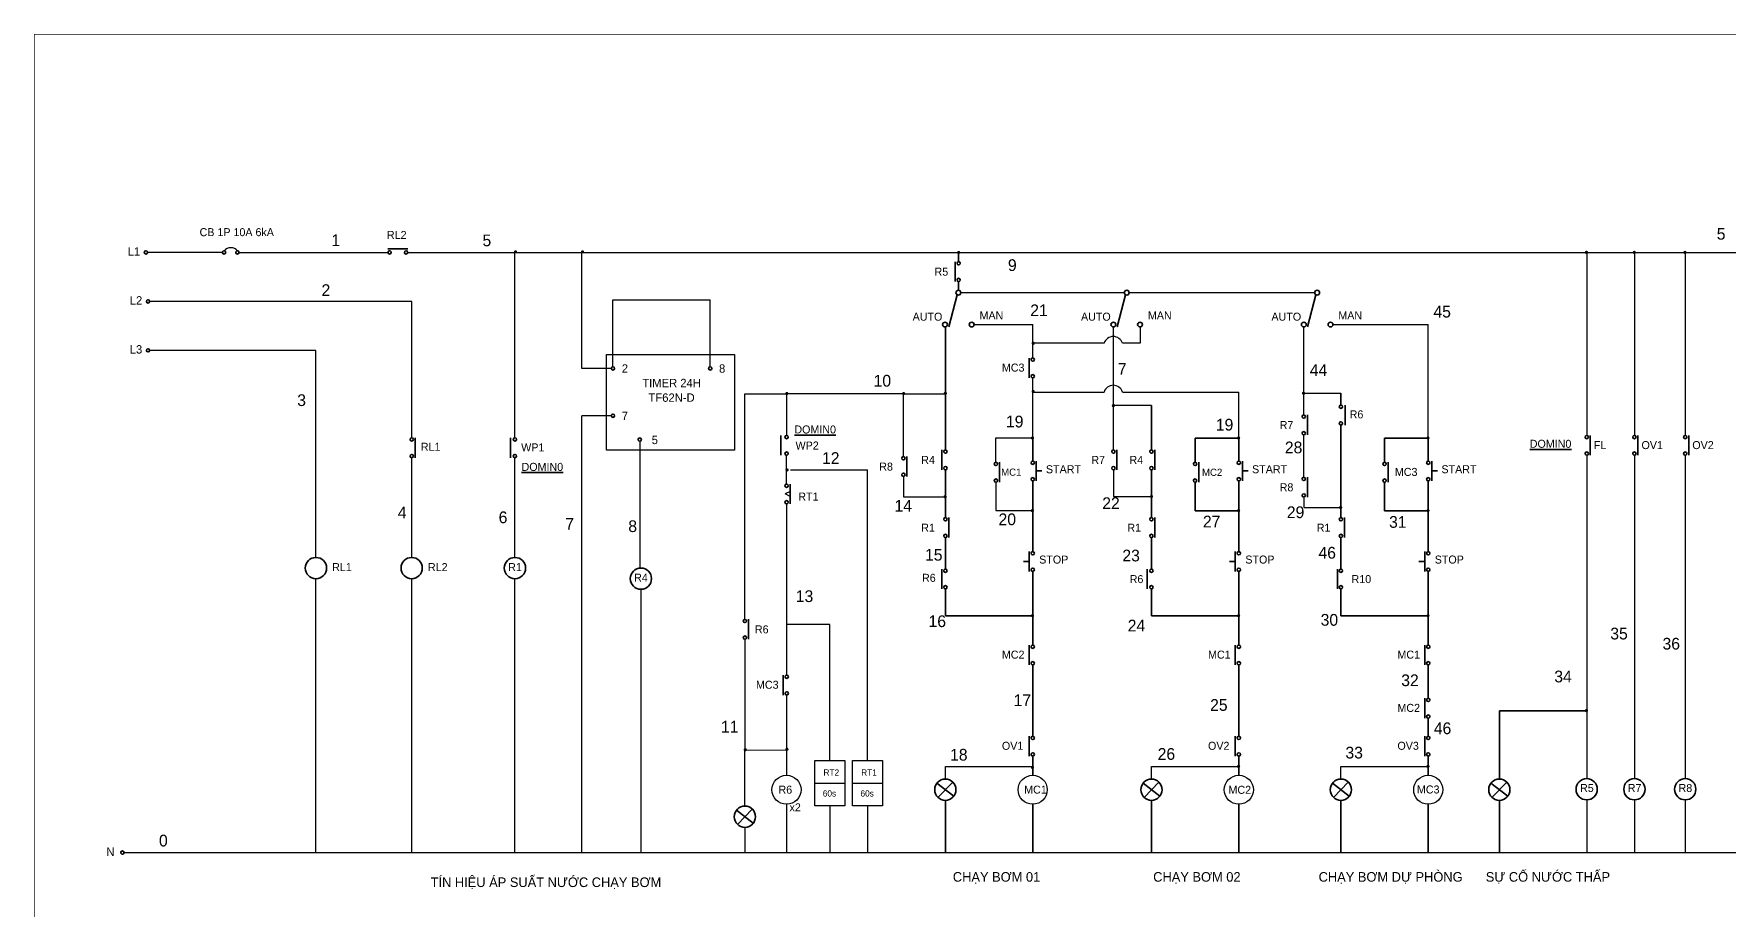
# Model space of a CAD drawing. Header units: millimetres. Extents: x 104 to 100526, y -9639 to 3779.
# Drawn here: x 2529 to 3059, y 2293 to 2567 of the extents above; entities that cross this region are included whole.
import ezdxf
from ezdxf.enums import TextEntityAlignment as Align

# ---------------------------------------------------------------- set-up
doc = ezdxf.new("R2010")
doc.units = ezdxf.units.MM
doc.layers.add('KHUNG TEN SD3 - Ariyana 2007$0$0-CON', color=253, linetype='Continuous', lineweight=0)
doc.layers.add('TEXT', color=4, linetype='Continuous', lineweight=5)
doc.styles.add('KHUNGTEN', font='VAVON_4.TTF')
doc.styles.add('STYLE1', font='vn_vni.shx')

# ---------------------------------------------------------------- blocks, each defined once
blk = doc.blocks.new('KHUNG TEN SD3 - Ariyana 2007')
at = {"layer": 'KHUNG TEN SD3 - Ariyana 2007$0$0-CON', "const_width": 0.12}
blk.add_lwpolyline([(527162.72, 1774654.54), (527558.56, 1774654.54), (527558.56, 1774369.53), (527162.72, 1774369.53)], close=True, dxfattribs=at)

msp = doc.modelspace()

# ---------------------------------------------------------------- linework, layer by layer
at = {"color": 0, "lineweight": 35}
for p, q in [((2639.61, 2499.87), (2645.83, 2499.87)), ((2639.61, 2498.77), (2639.61, 2498.77)), ((2816.84, 2495.89), (2816.84, 2489.67)), ((2817.94, 2495.89), (2817.94, 2498.77)), ((2817.94, 2495.89), (2817.94, 2495.89)), ((2817.94, 2486.95), (2817.94, 2489.67)), ((2817.45, 2485.57), (2814.86, 2475.56)), ((2870.05, 2485.57), (2867.46, 2475.56)), ((2929.53, 2485.57), (2926.95, 2475.56)), ((2813.78, 2475.49), (2813.78, 2469.31)), ((2813.78, 2469.31), (2813.78, 2437.07)), ((2839.96, 2465.78), (2839.96, 2459.56)), ((2937.35, 2454.75), (2937.35, 2451.04)), ((2878.18, 2450.93), (2878.18, 2437.07)), ((2925.77, 2447.99), (2925.77, 2447.99)), ((2926.88, 2447.99), (2926.88, 2441.76)), ((2937.35, 2451.04), (2937.35, 2451.04)), ((2938.73, 2451.04), (2938.73, 2444.82)), ((2762.4, 2441.6), (2762.4, 2435.38)), ((2764.16, 2441.6), (2764.16, 2441.6)), ((2937.35, 2444.82), (2937.35, 2437.07)), ((3014.15, 2441.6), (3014.15, 2441.6)), ((3015.26, 2441.6), (3015.26, 2435.38)), ((3029.06, 2441.6), (3029.06, 2441.6)), ((3030.17, 2441.6), (3030.17, 2435.38)), ((3044.93, 2441.6), (3044.93, 2441.6)), ((3046.03, 2441.6), (3046.03, 2435.38)), ((2647.06, 2440.84), (2647.06, 2440.84)), ((2648.16, 2440.84), (2648.16, 2434.62)), ((2677.98, 2440.84), (2677.98, 2434.62)), ((2679.31, 2440.84), (2679.31, 2440.84)), ((2812.68, 2437.07), (2812.68, 2430.84)), ((2813.78, 2437.07), (2813.78, 2437.07)), ((2841.07, 2440.76), (2841.07, 2433.59)), ((2866.28, 2437.07), (2866.28, 2437.07)), ((2867.39, 2437.07), (2867.39, 2430.84)), ((2878.18, 2437.07), (2878.18, 2437.07)), ((2879.28, 2437.07), (2879.28, 2430.84)), ((2905.47, 2440.76), (2891.82, 2440.76)), ((2891.82, 2440.76), (2891.82, 2433.19)), ((2905.47, 2440.76), (2905.47, 2433.59)), ((2937.35, 2437.07), (2937.35, 2415.9)), ((2964.64, 2440.76), (2950.99, 2440.76)), ((2950.99, 2440.76), (2950.99, 2433.19)), ((2964.64, 2440.76), (2964.64, 2433.59)), ((2800.67, 2434.99), (2800.67, 2434.99)), ((2801.78, 2434.99), (2801.78, 2428.76)), ((2830.67, 2433.19), (2830.67, 2426.97)), ((2842.17, 2433.59), (2842.17, 2427.37)), ((2892.93, 2433.19), (2892.93, 2426.97)), ((2906.57, 2433.59), (2906.57, 2427.37)), ((2952.1, 2433.19), (2952.1, 2426.97)), ((2965.74, 2433.59), (2965.74, 2427.37)), ((2764.16, 2426.4), (2764.16, 2426.4)), ((2765.27, 2426.4), (2765.27, 2420.18)), ((2813.78, 2430.84), (2813.78, 2415.9)), ((2841.07, 2427.37), (2841.07, 2405.31)), ((2842.17, 2430.48), (2843.97, 2430.48)), ((2878.18, 2430.84), (2878.18, 2415.9)), ((2891.82, 2426.97), (2891.82, 2418.07)), ((2905.47, 2427.37), (2905.47, 2405.31)), ((2906.57, 2430.48), (2908.37, 2430.48)), ((2925.77, 2428.53), (2925.77, 2428.53)), ((2926.88, 2428.53), (2926.88, 2422.31)), ((2950.99, 2426.97), (2950.99, 2418.07)), ((2964.64, 2427.37), (2964.64, 2405.31)), ((2965.74, 2430.48), (2967.54, 2430.48)), ((2813.78, 2415.9), (2813.78, 2415.9)), ((2814.89, 2415.9), (2814.89, 2409.68)), ((2878.18, 2415.9), (2878.18, 2415.9)), ((2879.28, 2415.9), (2879.28, 2409.68)), ((2891.82, 2418.07), (2905.47, 2418.07)), ((2937.35, 2415.9), (2937.35, 2415.9)), ((2938.45, 2415.9), (2938.45, 2409.68)), ((2950.99, 2418.07), (2964.64, 2418.07)), ((2813.78, 2409.68), (2813.78, 2399.83)), ((2839.96, 2405.31), (2839.96, 2399.09)), ((2878.18, 2409.68), (2878.18, 2399.83)), ((2904.36, 2405.31), (2904.36, 2399.09)), ((2937.35, 2409.68), (2937.35, 2399.83)), ((2963.53, 2405.31), (2963.53, 2399.09)), ((2812.7, 2399.83), (2812.7, 2393.61)), ((2813.78, 2399.83), (2813.78, 2399.83)), ((2839.96, 2402.2), (2838.17, 2402.2)), ((2876.79, 2399.83), (2876.79, 2393.61)), ((2878.18, 2399.83), (2878.18, 2399.83)), ((2904.36, 2402.2), (2902.56, 2402.2)), ((2936.25, 2399.83), (2936.25, 2393.61)), ((2937.35, 2399.83), (2937.35, 2399.83)), ((2963.53, 2402.2), (2961.73, 2402.2)), ((2841.07, 2399.09), (2841.07, 2376.08)), ((2905.47, 2399.09), (2905.47, 2376.08)), ((2964.64, 2399.09), (2964.64, 2376.08)), ((2813.78, 2393.61), (2813.78, 2385.24)), ((2878.18, 2393.61), (2878.18, 2385.24)), ((2937.35, 2393.61), (2937.35, 2385.24)), ((2751.15, 2384.12), (2751.15, 2384.12)), ((2752.25, 2384.12), (2752.25, 2377.9)), ((2813.78, 2385.24), (2841.07, 2385.24)), ((2878.18, 2385.24), (2905.47, 2385.24)), ((2937.35, 2385.24), (2964.64, 2385.24)), ((2839.96, 2376.08), (2839.96, 2369.86)), ((2904.36, 2376.08), (2904.36, 2369.86)), ((2963.53, 2376.08), (2963.53, 2369.86)), ((2841.07, 2369.86), (2841.07, 2359.45)), ((2905.47, 2369.86), (2905.47, 2359.45)), ((2905.47, 2369.86), (2905.47, 2359.45)), ((2964.64, 2369.86), (2964.64, 2359.45)), ((2964.64, 2369.86), (2964.64, 2359.45)), ((2763.14, 2366.68), (2763.14, 2360.46)), ((2841.07, 2359.45), (2841.07, 2347.6)), ((2905.47, 2359.45), (2905.47, 2347.6)), ((2963.53, 2359.45), (2963.53, 2353.23)), ((2964.64, 2353.23), (2964.64, 2347.6)), ((2986.86, 2355.56), (2986.86, 2334.18)), ((2986.86, 2355.56), (3014.15, 2355.56)), ((2839.96, 2347.6), (2839.96, 2341.38)), ((2904.36, 2347.6), (2904.36, 2341.38)), ((2963.53, 2347.6), (2963.53, 2341.38)), ((2841.07, 2341.38), (2841.07, 2335.41)), ((2905.47, 2341.38), (2905.47, 2335.41)), ((2964.64, 2341.38), (2964.64, 2335.41)), ((2811.17, 2332.91), (2816.4, 2328.83)), ((2816.08, 2333.26), (2811.48, 2328.48)), ((2875.56, 2332.91), (2880.8, 2328.83)), ((2880.48, 2333.26), (2875.88, 2328.48)), ((2934.73, 2332.91), (2939.97, 2328.83)), ((2939.65, 2333.26), (2935.05, 2328.48)), ((2984.25, 2332.91), (2989.48, 2328.83)), ((2989.16, 2333.26), (2984.56, 2328.48)), ((2813.78, 2327.55), (2813.78, 2311.21)), ((2841.07, 2326.33), (2841.07, 2311.21)), ((2878.18, 2327.55), (2878.18, 2311.21)), ((2905.47, 2326.33), (2905.47, 2311.21)), ((2937.35, 2327.55), (2937.35, 2311.21)), ((2964.64, 2326.33), (2964.64, 2311.21)), ((2986.86, 2327.55), (2986.86, 2311.21)), ((2748.53, 2324.47), (2753.77, 2320.39)), ((2753.45, 2324.82), (2748.85, 2320.04))]:
    msp.add_line(p, q, dxfattribs=at)
for p, q in [((2587.95, 2498.77), (2564.55, 2498.77)), ((2593.13, 2498.77), (2599.92, 2498.77)), ((2599.92, 2498.77), (2639.61, 2498.77)), ((2645.83, 2498.77), (3158.32, 2498.77)), ((3014.15, 2498.77), (3014.15, 2441.6)), ((3029.06, 2498.77), (3029.06, 2441.6)), ((3044.93, 2498.77), (3044.93, 2441.6)), ((2818.6, 2486.21), (2869.7, 2486.21)), ((2871.2, 2486.21), (2929.18, 2486.21)), ((2647.06, 2483.47), (2565.2, 2483.47)), ((2841.07, 2465.78), (2841.07, 2476.23)), ((2866.28, 2437.07), (2866.28, 2475.48)), ((2925.77, 2454.54), (2925.77, 2475.48)), ((2964.64, 2440.76), (2964.64, 2476.23)), ((2617.14, 2468.18), (2565.2, 2468.18)), ((2709.43, 2462.55), (2700.26, 2462.55)), ((2841.07, 2450.7), (2841.07, 2459.56)), ((2841.07, 2440.76), (2841.07, 2457.99)), ((2751.15, 2384.12), (2751.15, 2454.63)), ((2751.15, 2454.63), (2764.16, 2454.63)), ((2764.16, 2454.63), (2764.16, 2441.6)), ((2800.67, 2454.63), (2764.16, 2454.63)), ((2800.67, 2434.99), (2800.67, 2454.63)), ((2800.67, 2454.63), (2813.66, 2454.63)), ((2841.07, 2455.13), (2863.37, 2455.13)), ((2869.12, 2455.13), (2905.47, 2455.13)), ((2905.47, 2440.76), (2905.47, 2455.13)), ((2925.77, 2447.99), (2925.77, 2454.75)), ((2709.43, 2447.75), (2700.26, 2447.75)), ((2878.18, 2450.93), (2866.28, 2450.93)), ((2925.77, 2428.53), (2925.77, 2441.76)), ((2718.29, 2439.79), (2718.29, 2400.13)), ((2764.16, 2426.4), (2764.16, 2435.38)), ((2765.44, 2430.89), (2789.44, 2430.89)), ((2789.44, 2340.05), (2789.44, 2430.89)), ((3014.15, 2435.38), (3014.15, 2334.35)), ((3029.06, 2435.38), (3029.06, 2334.35)), ((3044.93, 2435.38), (3044.93, 2334.35)), ((2800.67, 2428.76), (2800.67, 2422.41)), ((2866.28, 2430.84), (2866.28, 2422.49)), ((2800.67, 2422.41), (2813.78, 2422.41)), ((2866.28, 2422.49), (2878.18, 2422.49)), ((2925.77, 2422.31), (2925.77, 2419.03)), ((2764.16, 2420.18), (2764.16, 2366.68)), ((2925.77, 2419.03), (2937.35, 2419.03)), ((2718.66, 2393.52), (2718.66, 2311.21)), ((2777.66, 2382.52), (2764.16, 2382.52)), ((2777.66, 2340.05), (2777.66, 2382.52)), ((2751.15, 2377.9), (2751.15, 2343.28)), ((2764.16, 2360.47), (2764.16, 2335.41)), ((2751.15, 2343.28), (2764.14, 2343.3)), ((2751.15, 2325.75), (2751.15, 2343.28)), ((2813.78, 2334.18), (2813.78, 2338.13)), ((2813.78, 2338.13), (2841.07, 2338.13)), ((2878.18, 2334.18), (2878.18, 2338.13)), ((2878.18, 2338.13), (2905.47, 2338.13)), ((2937.35, 2334.18), (2937.35, 2338.13)), ((2937.35, 2338.13), (2964.64, 2338.13)), ((2772.99, 2332.94), (2782.33, 2332.94)), ((2784.77, 2332.94), (2794.11, 2332.94)), ((2764.16, 2326.33), (2764.16, 2311.21)), ((2777.66, 2325.82), (2777.66, 2311.21)), ((2789.44, 2325.82), (2789.44, 2311.21)), ((3014.15, 2327.72), (3014.15, 2311.21)), ((3029.06, 2327.72), (3029.06, 2311.21)), ((3044.93, 2327.72), (3044.93, 2311.21)), ((2751.15, 2319.11), (2751.15, 2311.2)), ((2557.19, 2311.21), (3158.32, 2311.21))]:
    msp.add_line(p, q)
for points, const_width in [([(2679.22, 2498.96, 1), (2679.72, 2498.96, 1)], 0.5), ([(2679.35, 2498.83, 1), (2679.6, 2498.83, 1)], 0.252), ([(2679.54, 2498.83, -1), (2679.41, 2498.83, -1)], 0.126), ([(2700.17, 2498.96, 1), (2700.67, 2498.96, 1)], 0.5), ([(2700.3, 2498.83, 1), (2700.55, 2498.83, 1)], 0.252), ([(2700.49, 2498.83, -1), (2700.36, 2498.83, -1)], 0.126), ([(2817.69, 2498.77, 1), (2818.19, 2498.77, 1)], 0.5), ([(2817.82, 2498.64, 1), (2818.07, 2498.64, 1)], 0.252), ([(2818.01, 2498.64, -1), (2817.88, 2498.64, -1)], 0.126), ([(3013.83, 2498.79, 1), (3014.33, 2498.79, 1)], 0.5), ([(3013.95, 2498.66, 1), (3014.2, 2498.66, 1)], 0.252), ([(3014.14, 2498.66, -1), (3014.02, 2498.66, -1)], 0.126), ([(3028.74, 2498.79, 1), (3029.24, 2498.79, 1)], 0.5), ([(3028.86, 2498.66, 1), (3029.11, 2498.66, 1)], 0.252), ([(3029.05, 2498.66, -1), (3028.92, 2498.66, -1)], 0.126), ([(3044.6, 2498.79, 1), (3045.1, 2498.79, 1)], 0.5), ([(3044.73, 2498.66, 1), (3044.98, 2498.66, 1)], 0.252), ([(3044.92, 2498.66, -1), (3044.79, 2498.66, -1)], 0.126), ([(2840.98, 2470.39, 1), (2841.48, 2470.39, 1)], 0.5), ([(2841.1, 2470.26, 1), (2841.36, 2470.26, 1)], 0.252), ([(2841.29, 2470.26, -1), (2841.17, 2470.26, -1)], 0.126), ([(2764.01, 2454.67, 1), (2764.51, 2454.67, 1)], 0.5), ([(2764.13, 2454.54, 1), (2764.38, 2454.54, 1)], 0.252), ([(2764.32, 2454.54, -1), (2764.19, 2454.54, -1)], 0.126), ([(2800.51, 2454.67, 1), (2801.01, 2454.67, 1)], 0.5), ([(2800.64, 2454.54, 1), (2800.89, 2454.54, 1)], 0.252), ([(2800.83, 2454.54, -1), (2800.7, 2454.54, -1)], 0.126), ([(2813.53, 2454.75, 1), (2814.03, 2454.75, 1)], 0.5), ([(2813.66, 2454.63, 1), (2813.91, 2454.63, 1)], 0.252), ([(2813.84, 2454.63, -1), (2813.72, 2454.63, -1)], 0.126), ([(2840.98, 2455.32, 1), (2841.48, 2455.32, 1)], 0.5), ([(2841.1, 2455.2, 1), (2841.36, 2455.2, 1)], 0.252), ([(2841.29, 2455.2, -1), (2841.17, 2455.2, -1)], 0.126), ([(2925.45, 2454.78, 1), (2925.95, 2454.78, 1)], 0.5), ([(2925.57, 2454.65, 1), (2925.82, 2454.65, 1)], 0.252), ([(2925.76, 2454.65, -1), (2925.64, 2454.65, -1)], 0.126), ([(2866.03, 2450.93, 1), (2866.53, 2450.93, 1)], 0.5), ([(2866.16, 2450.8, 1), (2866.41, 2450.8, 1)], 0.252), ([(2866.35, 2450.8, -1), (2866.22, 2450.8, -1)], 0.126), ([(2840.75, 2440.79, 1), (2841.25, 2440.79, 1)], 0.5), ([(2840.87, 2440.66, 1), (2841.12, 2440.66, 1)], 0.252), ([(2841.06, 2440.66, -1), (2840.93, 2440.66, -1)], 0.126), ([(2905.14, 2440.79, 1), (2905.64, 2440.79, 1)], 0.5), ([(2905.27, 2440.66, 1), (2905.52, 2440.66, 1)], 0.252), ([(2905.46, 2440.66, -1), (2905.33, 2440.66, -1)], 0.126), ([(2964.31, 2440.79, 1), (2964.81, 2440.79, 1)], 0.5), ([(2964.44, 2440.66, 1), (2964.69, 2440.66, 1)], 0.252), ([(2964.63, 2440.66, -1), (2964.5, 2440.66, -1)], 0.126), ([(2764.07, 2430.81, 1), (2764.57, 2430.81, 1)], 0.5), ([(2764.2, 2430.69, 1), (2764.45, 2430.69, 1)], 0.252), ([(2764.39, 2430.69, -1), (2764.26, 2430.69, -1)], 0.126), ([(2813.46, 2422.44, 1), (2813.96, 2422.44, 1)], 0.5), ([(2813.58, 2422.31, 1), (2813.83, 2422.31, 1)], 0.252), ([(2813.77, 2422.31, -1), (2813.65, 2422.31, -1)], 0.126), ([(2877.93, 2422.51, 1), (2878.43, 2422.51, 1)], 0.5), ([(2878.05, 2422.39, 1), (2878.31, 2422.39, 1)], 0.252), ([(2878.24, 2422.39, -1), (2878.12, 2422.39, -1)], 0.126), ([(2840.75, 2418.09, 1), (2841.25, 2418.09, 1)], 0.5), ([(2840.87, 2417.97, 1), (2841.12, 2417.97, 1)], 0.252), ([(2841.06, 2417.97, -1), (2840.93, 2417.97, -1)], 0.126), ([(2905.14, 2418.09, 1), (2905.64, 2418.09, 1)], 0.5), ([(2905.27, 2417.97, 1), (2905.52, 2417.97, 1)], 0.252), ([(2905.46, 2417.97, -1), (2905.33, 2417.97, -1)], 0.126), ([(2937.03, 2419.06, 1), (2937.53, 2419.06, 1)], 0.5), ([(2937.15, 2418.93, 1), (2937.4, 2418.93, 1)], 0.252), ([(2937.34, 2418.93, -1), (2937.21, 2418.93, -1)], 0.126), ([(2964.31, 2418.09, 1), (2964.81, 2418.09, 1)], 0.5), ([(2964.44, 2417.97, 1), (2964.69, 2417.97, 1)], 0.252), ([(2964.63, 2417.97, -1), (2964.5, 2417.97, -1)], 0.126), ([(2840.75, 2385.26, 1), (2841.25, 2385.26, 1)], 0.5), ([(2840.87, 2385.14, 1), (2841.12, 2385.14, 1)], 0.252), ([(2841.06, 2385.14, -1), (2840.93, 2385.14, -1)], 0.126), ([(2905.14, 2385.26, 1), (2905.64, 2385.26, 1)], 0.5), ([(2905.27, 2385.14, 1), (2905.52, 2385.14, 1)], 0.252), ([(2905.46, 2385.14, -1), (2905.33, 2385.14, -1)], 0.126), ([(2964.31, 2385.26, 1), (2964.81, 2385.26, 1)], 0.5), ([(2964.44, 2385.14, 1), (2964.69, 2385.14, 1)], 0.252), ([(2964.63, 2385.14, -1), (2964.5, 2385.14, -1)], 0.126), ([(3013.83, 2355.59, 1), (3014.33, 2355.59, 1)], 0.5), ([(3013.95, 2355.46, 1), (3014.2, 2355.46, 1)], 0.252), ([(3014.14, 2355.46, -1), (3014.02, 2355.46, -1)], 0.126), ([(2751.02, 2343.38, 1), (2751.52, 2343.38, 1)], 0.5), ([(2751.15, 2343.26, 1), (2751.4, 2343.26, 1)], 0.252), ([(2751.34, 2343.26, -1), (2751.21, 2343.26, -1)], 0.126), ([(2764.04, 2343.5, 1), (2764.54, 2343.5, 1)], 0.5), ([(2764.16, 2343.37, 1), (2764.41, 2343.37, 1)], 0.252), ([(2764.35, 2343.37, -1), (2764.22, 2343.37, -1)], 0.126), ([(2840.75, 2337.8, 1), (2841.25, 2337.8, 1)], 0.5), ([(2840.87, 2337.68, 1), (2841.12, 2337.68, 1)], 0.252), ([(2841.06, 2337.68, -1), (2840.93, 2337.68, -1)], 0.126), ([(2905.14, 2338.15, 1), (2905.64, 2338.15, 1)], 0.5), ([(2905.27, 2338.02, 1), (2905.52, 2338.02, 1)], 0.252), ([(2905.46, 2338.02, -1), (2905.33, 2338.02, -1)], 0.126), ([(2964.31, 2338.15, 1), (2964.81, 2338.15, 1)], 0.5), ([(2964.44, 2338.02, 1), (2964.69, 2338.02, 1)], 0.252), ([(2964.63, 2338.02, -1), (2964.5, 2338.02, -1)], 0.126)]:
    msp.add_lwpolyline(points, format="xyb", close=True, dxfattribs=dict(at, const_width=const_width))
for points in [[(2679.31, 2440.84), (2679.31, 2498.77)], [(2700.26, 2462.55), (2700.26, 2498.77)], [(2709.95, 2463.07), (2709.95, 2483.93), (2740.33, 2483.93)], [(2740.33, 2463.07), (2740.33, 2483.93)], [(2647.06, 2440.84), (2647.06, 2483.47)], [(2822.76, 2476.23), (2841.07, 2476.23)], [(2874.66, 2475.48), (2874.66, 2470.39), (2869.12, 2470.39)], [(2934.85, 2476.23), (2964.64, 2476.23)], [(2617.14, 2434.62), (2617.14, 2468.18)], [(2863.37, 2470.39), (2841.07, 2470.39)], [(2925.95, 2454.78), (2937.35, 2454.75)], [(2700.26, 2311.21), (2700.26, 2447.75)], [(2829.56, 2433.19), (2829.56, 2440.79), (2840.75, 2440.79)], [(2617.14, 2403.45), (2617.14, 2434.62)], [(2647.06, 2403.45), (2647.06, 2434.62)], [(2679.31, 2403.45), (2679.31, 2434.62)], [(2829.56, 2426.97), (2829.56, 2418.09), (2840.75, 2418.09)], [(2765.27, 2424.03), (2763.78, 2423.29)], [(2765.27, 2422.55), (2763.78, 2423.29)], [(2617.14, 2311.21), (2617.14, 2396.81)], [(2647.06, 2311.21), (2647.06, 2396.81)], [(2679.31, 2311.21), (2679.31, 2396.81)]]:
    msp.add_lwpolyline(points)
for points in [[(2707.96, 2466.89), (2747.93, 2466.89), (2747.93, 2436.99), (2707.96, 2436.99)], [(2772.99, 2340.05), (2782.33, 2340.05), (2782.33, 2325.82), (2772.99, 2325.82)], [(2784.77, 2340.05), (2794.11, 2340.05), (2794.11, 2325.82), (2784.77, 2325.82)]]:
    msp.add_lwpolyline(points, close=True)
for centre, radius in [((2564.03, 2498.77), 0.518), ((2588.47, 2498.77), 0.518), ((2592.61, 2498.77), 0.518), ((2640.13, 2498.77), 0.518), ((2645.31, 2498.77), 0.518), ((2817.94, 2495.38), 0.518), ((2817.94, 2490.19), 0.518), ((2564.68, 2483.47), 0.518), ((2817.85, 2486.21), 0.75), ((2870.45, 2486.21), 0.75), ((2929.93, 2486.21), 0.75), ((2813.68, 2476.23), 0.75), ((2822.01, 2476.23), 0.75), ((2866.28, 2476.23), 0.75), ((2874.61, 2476.23), 0.75), ((2925.77, 2476.23), 0.75), ((2934.1, 2476.23), 0.75), ((2564.68, 2468.18), 0.518), ((2709.95, 2462.55), 0.518), ((2740.33, 2462.55), 0.518), ((2841.07, 2465.27), 0.518), ((2841.07, 2460.08), 0.518), ((2709.95, 2447.75), 0.518), ((2925.77, 2447.47), 0.518), ((2937.35, 2450.53), 0.518), ((2764.16, 2441.08), 0.518), ((2925.77, 2442.28), 0.518), ((2937.35, 2445.34), 0.518), ((3014.15, 2441.08), 0.518), ((3029.06, 2441.08), 0.518), ((3044.93, 2441.08), 0.518), ((2647.06, 2440.32), 0.518), ((2679.31, 2440.32), 0.518), ((2718.29, 2440.31), 0.518), ((2764.16, 2435.9), 0.518), ((2813.78, 2436.55), 0.518), ((2866.28, 2436.55), 0.518), ((2878.18, 2436.55), 0.518), ((3014.15, 2435.9), 0.518), ((3029.06, 2435.9), 0.518), ((3044.93, 2435.9), 0.518), ((2647.06, 2435.14), 0.518), ((2679.31, 2435.14), 0.518), ((2800.67, 2434.47), 0.518), ((2813.78, 2431.36), 0.518), ((2829.56, 2432.67), 0.518), ((2841.07, 2433.07), 0.518), ((2866.28, 2431.36), 0.518), ((2878.18, 2431.36), 0.518), ((2891.82, 2432.67), 0.518), ((2905.47, 2433.07), 0.518), ((2950.99, 2432.67), 0.518), ((2964.64, 2433.07), 0.518), ((2764.16, 2425.88), 0.518), ((2800.67, 2429.28), 0.518), ((2829.56, 2427.49), 0.518), ((2841.07, 2427.89), 0.518), ((2891.82, 2427.49), 0.518), ((2905.47, 2427.89), 0.518), ((2925.77, 2428.01), 0.518), ((2950.99, 2427.49), 0.518), ((2964.64, 2427.89), 0.518), ((2764.16, 2420.69), 0.518), ((2925.77, 2422.82), 0.518), ((2813.78, 2415.38), 0.518), ((2878.18, 2415.38), 0.518), ((2937.35, 2415.38), 0.518), ((2813.78, 2410.2), 0.518), ((2878.18, 2410.2), 0.518), ((2937.35, 2410.2), 0.518), ((2841.07, 2404.79), 0.518), ((2905.47, 2404.79), 0.518), ((2964.64, 2404.79), 0.518), ((2617.14, 2400.13), 3.32), ((2647.06, 2400.13), 3.32), ((2679.31, 2400.13), 3.32), ((2718.66, 2396.83), 3.32), ((2813.78, 2399.31), 0.518), ((2841.07, 2399.61), 0.518), ((2878.18, 2399.31), 0.518), ((2905.47, 2399.61), 0.518), ((2937.35, 2399.31), 0.518), ((2964.64, 2399.61), 0.518), ((2813.78, 2394.13), 0.518), ((2878.18, 2394.13), 0.518), ((2937.35, 2394.13), 0.518), ((2751.15, 2383.6), 0.518), ((2751.15, 2378.42), 0.518), ((2841.07, 2375.56), 0.518), ((2905.47, 2375.56), 0.518), ((2964.64, 2375.56), 0.518), ((2841.07, 2370.38), 0.518), ((2905.47, 2370.38), 0.518), ((2964.64, 2370.38), 0.518), ((2764.24, 2366.16), 0.518), ((2764.24, 2360.98), 0.518), ((2964.64, 2358.93), 0.518), ((2964.64, 2353.75), 0.518), ((2841.07, 2347.08), 0.518), ((2905.47, 2347.08), 0.518), ((2964.64, 2347.08), 0.518), ((2841.07, 2341.89), 0.518), ((2905.47, 2341.89), 0.518), ((2964.64, 2341.89), 0.518), ((2813.78, 2330.87), 3.32), ((2878.18, 2330.87), 3.32), ((2937.35, 2330.87), 3.32), ((2986.86, 2330.87), 3.32), ((3014.15, 2331.03), 3.32), ((3029.06, 2331.03), 3.32), ((3044.93, 2331.03), 3.32), ((2751.15, 2322.43), 3.32), ((2556.68, 2311.21), 0.518)]:
    msp.add_circle(centre, radius, dxfattribs=at)
for centre in [(2764.16, 2330.87), (2841.07, 2330.87), (2905.47, 2330.87), (2964.64, 2330.87)]:
    msp.add_circle(centre, 4.54)
for centre, radius, start, end in [((2590.54, 2497.57), 2.69, 39.6621, 140.3379), ((2866.24, 2469.49), 3.01, 17.2973, 162.7027), ((2866.24, 2454.24), 3.01, 17.2973, 162.7027)]:
    msp.add_arc(centre, radius, start, end)

# ---------------------------------------------------------------- block references
at = {"xscale": 2.041427589861769, "yscale": 2.041427589861996, "zscale": 2.041427589861978}
msp.add_blockref('KHUNG TEN SD3 - Ariyana 2007', (-1073635.36, -3620261.78), dxfattribs=at)

# ---------------------------------------------------------------- texts
at = {"color": 0, "lineweight": 35, "style": 'STYLE1'}
for s, height, p in [('CB 1P 10A 6kA', 2.5, (2580.79, 2503.86)), ('RL2', 2.5, (2639.32, 2503)), ('R5', 2.5, (2810.4, 2491.51)), ('AUTO', 2.5, (2803.56, 2477.45)), ('MAN', 2.5, (2824.47, 2477.82)), ('AUTO', 2.5, (2856.16, 2477.45)), ('MAN', 2.5, (2877.07, 2477.82)), ('AUTO', 2.5, (2915.65, 2477.45)), ('MAN', 2.5, (2936.56, 2477.82)), ('MC3', 2.5, (2831.45, 2461.54)), ('R6', 2.5, (2940.1, 2446.92)), ('%%UDOMIN0', 2.5, (2766.61, 2442.2)), ('R7', 2.5, (2918.23, 2443.6)), ('RL1', 2.5, (2649.92, 2436.79)), ('WP1', 2.5, (2681.27, 2436.6)), ('WP2', 2.5, (2766.98, 2437.19)), ('%%UDOMIN0', 2.5, (2996.36, 2437.73)), ('FL', 2.5, (3016.36, 2437.32)), ('OV1', 2.5, (3031.27, 2437.32)), ('OV2', 2.5, (3047.14, 2437.32)), ('%%UDOMIN0', 2.5, (2681.38, 2430.51)), ('R8', 2.5, (2793.13, 2430.6)), ('R4', 2.5, (2806.24, 2432.68)), ('MC1', 2.25, (2831.2, 2428.99)), ('START', 2.5, (2845.2, 2429.77)), ('R7', 2.5, (2859.39, 2432.68)), ('R4', 2.5, (2871.29, 2432.68)), ('MC2', 2.25, (2893.95, 2428.94)), ('START', 2.5, (2909.6, 2429.77)), ('MC3', 2.5, (2954.22, 2428.94)), ('START', 2.5, (2968.77, 2429.77)), ('R8', 2.5, (2918.23, 2424.14)), ('RT1', 2.5, (2767.84, 2421.23)), ('R1', 2.5, (2806.24, 2411.51)), ('R1', 2.5, (2870.64, 2411.51)), ('R1', 2.5, (2929.81, 2411.51)), ('RL1', 2.5, (2622.21, 2399.19)), ('RL2', 2.5, (2652.14, 2399.19)), ('R1', 2.5, (2677.2, 2399.19)), ('STOP', 2.5, (2843.1, 2401.55)), ('STOP', 2.5, (2907.5, 2401.55)), ('STOP', 2.5, (2966.67, 2401.55)), ('R4', 2.5, (2716.55, 2395.9)), ('R6', 2.5, (2806.49, 2395.84)), ('R6', 2.5, (2871.37, 2395.44)), ('R10', 2.5, (2940.69, 2395.44)), ('R6', 2.5, (2754.28, 2379.73)), ('MC2', 2.5, (2831.45, 2371.84)), ('MC1', 2.5, (2895.85, 2371.84)), ('MC1', 2.5, (2955.02, 2371.84)), ('MC3', 2.5, (2754.62, 2362.43)), ('MC2', 2.5, (2955.02, 2355.2)), ('OV1', 2.5, (2831.45, 2343.35)), ('OV2', 2.5, (2895.85, 2343.35)), ('OV3', 2.5, (2955.02, 2343.35)), ('RT2', 1.935, (2775.71, 2335.28)), ('RT1', 1.935, (2787.49, 2335.28)), ('R6', 2.5, (2761.65, 2329.64)), ('60s', 1.935, (2775.49, 2328.74)), ('60s', 1.935, (2787.27, 2328.74)), ('MC1', 2.5, (2838.41, 2329.65)), ('MC2', 2.5, (2902.24, 2329.59)), ('MC3', 2.5, (2961.11, 2329.7)), ('R5', 2.5, (3012.07, 2330.16)), ('R7', 2.5, (3026.98, 2330.16)), ('R8', 2.5, (3042.85, 2330.16)), ('x2', 2.5, (2765.1, 2324.11))]:
    msp.add_text(s, height=height, dxfattribs=at).set_placement(p)
at = {"layer": 'TEXT', "ltscale": 10, "style": 'KHUNGTEN'}
for s, height, p in [('5', 3.67, (3056.14, 2502.77)), ('L1', 2.622, (2560.28, 2497.77)), ('1', 3.67, (2623.32, 2500.75)), ('5', 3.67, (2670.55, 2500.71)), ('9', 3.67, (2834.7, 2492.97)), ('L2', 2.622, (2560.93, 2482.47)), ('2', 3.67, (2620.26, 2485.16)), ('21', 3.671, (2843.03, 2478.86)), ('45', 3.671, (2969, 2478.44)), ('L3', 2.622, (2560.93, 2467.18)), ('2', 2.62, (2713.67, 2461.19)), ('8', 2.62, (2744.05, 2461.19)), ('7', 3.67, (2869.04, 2460.53)), ('44', 3.671, (2930.37, 2460.17)), ('TIMER 24H', 2.622, (2728.25, 2456.65)), ('10', 3.671, (2794.1, 2456.84)), ('3', 3.67, (2612.67, 2450.77)), ('TF62N-D', 2.622, (2728.25, 2452.1)), ('7', 2.62, (2713.67, 2446.38)), ('19', 3.671, (2835.45, 2444.09)), ('19', 3.671, (2901.02, 2443.11)), ('5', 2.62, (2723.02, 2438.88)), ('12', 3.671, (2777.99, 2432.68)), ('28', 3.671, (2922.58, 2436)), ('14', 3.671, (2800.64, 2417.76)), ('22', 3.671, (2865.53, 2418.57)), ('4', 3.67, (2644.08, 2415.65)), ('6', 3.67, (2675.59, 2414.16)), ('7', 3.67, (2696.42, 2412.15)), ('8', 3.67, (2716.1, 2411.39)), ('20', 3.671, (2833.13, 2413.54)), ('27', 3.671, (2896.98, 2412.83)), ('29', 3.671, (2923.2, 2415.75)), ('31', 3.671, (2955.14, 2412.72)), ('15', 3.671, (2810.17, 2402.45)), ('23', 3.671, (2871.83, 2402.22)), ('46', 3.671, (2933.08, 2403.08)), ('13', 3.671, (2769.79, 2389.52)), ('16', 3.671, (2811.26, 2381.69)), ('24', 3.671, (2873.48, 2380.32)), ('30', 3.671, (2933.76, 2382.12)), ('35', 3.671, (3024.25, 2377.83)), ('36', 3.671, (3040.57, 2374.67)), ('34', 3.671, (3006.76, 2364.42)), ('32', 3.671, (2958.94, 2363.24)), ('17', 3.671, (2837.84, 2356.99)), ('25', 3.671, (2899.23, 2355.52)), ('11', 3.671, (2746.4, 2348.73)), ('46', 3.671, (2969.12, 2348.23)), ('18', 3.671, (2817.99, 2339.97)), ('26', 3.671, (2882.84, 2340.21)), ('33', 3.671, (2941.51, 2340.63)), ('0', 3.67, (2569.48, 2313.15)), ('N', 2.62, (2552.92, 2310.21))]:
    msp.add_text(s, height=height, dxfattribs=at).set_placement(p, align=Align.CENTER)
for s, p in [('TÍN HIEÄU AÙP SUAÁT NÖÔÙC CHAÏY BÔM', (2652.98, 2300.46)), ('CHAÏY BÔM 01', (2816.13, 2302.13)), ('CHAÏY BÔM 02', (2878.72, 2302.13)), ('CHAÏY BÔM DÖÏ PHOØNG', (2930.4, 2302.13)), ('SÖÏ COÁ NÖÔÙC THAÁP', (2982.62, 2302.13))]:
    msp.add_text(s, height=3, dxfattribs=at).set_placement(p)

doc.saveas('drawing.dxf')
